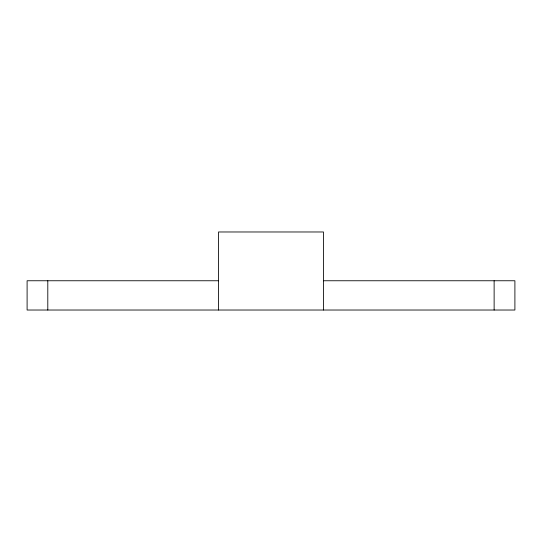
<?xml version="1.0" encoding="UTF-8"?>
<svg xmlns="http://www.w3.org/2000/svg" width="542" height="542" viewBox="0 0 542 542"><rect width="100%" height="100%" fill="white"/><g stroke="black" fill="none" stroke-linecap="round" stroke-linejoin="round"><path stroke-width="0.81" d="M218.528 280.756L27.1 280.756L27.1 310.024L514.9 310.024L514.9 280.756L323.472 280.756M494.128 280.756L494.128 310.024M323.472 310.024L323.472 231.976L218.528 231.976L218.528 310.024M47.798 280.756L47.798 310.024"/></g></svg>
